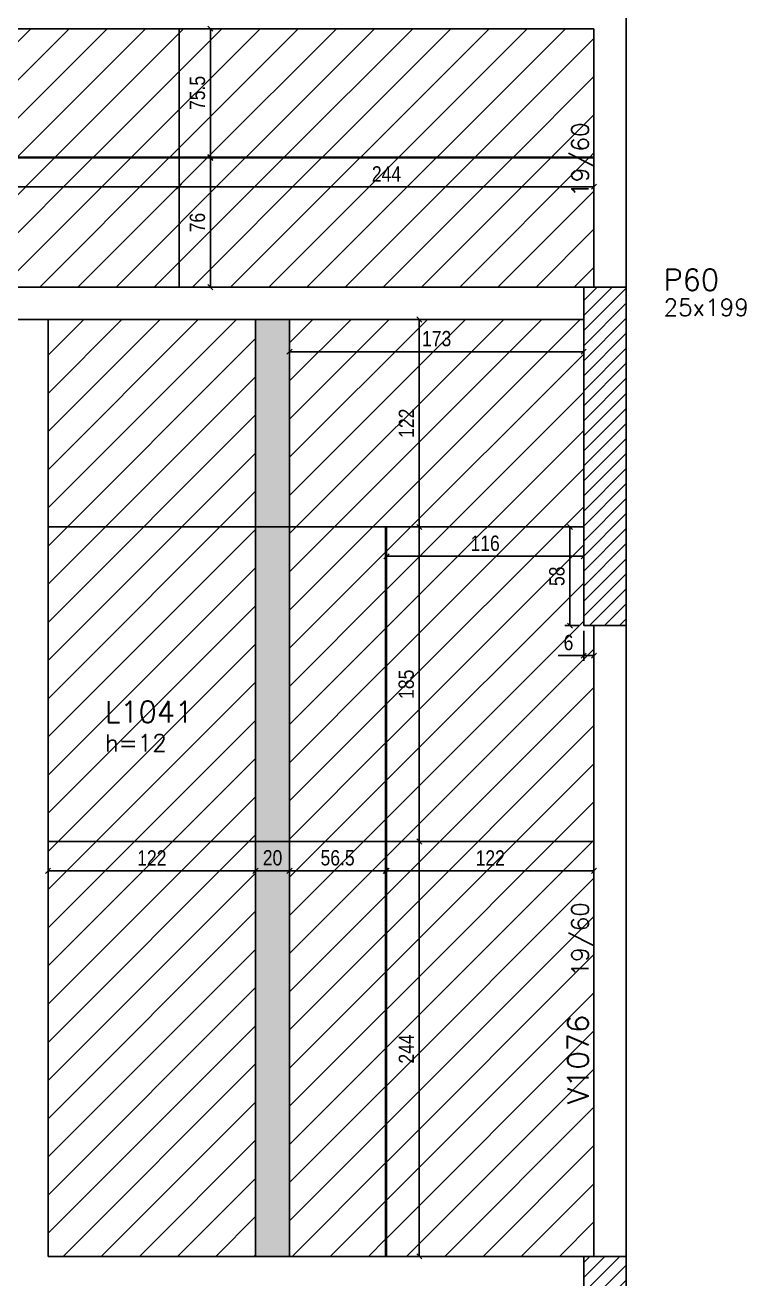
# Model space of a CAD drawing. Extents: x 1860 to 8661, y -614 to 3008.
# Drawn here: x 6821 to 7245, y 466 to 1204 of the extents above; entities that cross this region are included whole.
import ezdxf

# ---------------------------------------------------------------- set-up
doc = ezdxf.new("R2010")
doc.units = 0
for name, color, linetype in [('COTA', 241, 'Continuous'), ('F-LAJES-DIM', 2, 'Continuous'), ('F-LAJES-NOME', 4, 'Continuous'), ('F-PILARES-DIM', 172, 'Continuous'), ('F-PILARES-HACH', 174, 'Continuous'), ('F-PILARES-NOME', 170, 'Continuous'), ('F-PILARES-S', 170, 'Continuous'), ('F-VIGAS', 3, 'Continuous'), ('F-VIGAS-DIM', 2, 'Continuous'), ('F-VIGAS-NOME', 4, 'Continuous'), ('Painéis', 200, 'Continuous')]:
    doc.layers.add(name, color=color, linetype=linetype)
doc.layers.add('Hachura', color=251, linetype='Continuous', lineweight=9)
doc.styles.add('COTA TECNICA-50', font='techl___.ttf', dxfattribs={"height": 9})
doc.styles.add('MCP', font='romans.shx')
doc.dimstyles.new('COTA PAINEL-50', dxfattribs={"dimtxt": 9, "dimasz": 3, "dimexe": 3, "dimexo": 3, "dimgap": 3, "dimtad": 1, "dimdec": 1, "dimzin": 12, "dimdsep": 46, "dimtxsty": 'COTA TECNICA-50', "dimblk1": 'OBLIQUE', "dimblk2": 'OBLIQUE', "dimsah": 1, "dimcen": 0.9, "dimclrd": 4, "dimclre": 4, "dimclrt": 240, "dimadec": 1, "dimazin": 3, "dimtfac": 1, "dimtdec": 1, "dimtmove": 0, "dimatfit": 3, "dimfxl": 1, "dimtolj": 1, "dimtzin": 12, "dimarcsym": 0})
pattern_1 = [(45, (3915.0974, 555.858), (-4.419417, 4.419417), [])]
pattern_2 = [(45, (-236.451, 0), (-11.22532, 11.22532), [])]

# ---------------------------------------------------------------- blocks, each defined once
blk = doc.blocks.new('_Oblique')
at = {"color": 0, "linetype": 'ByBlock', "lineweight": -2}
blk.add_line((-0.5, -0.5), (0.5, 0.5), dxfattribs=at)
blk = doc.blocks.new('*D236')
at = {"layer": 'COTA', "color": 4, "lineweight": -2, "transparency": 16777216}
for p, q in [((6834.6, 720.36), (6834.6, 703.13)), ((6956.6, 720.36), (6956.6, 703.13)), ((6834.6, 706.13), (6956.6, 706.13))]:
    blk.add_line(p, q, dxfattribs=at)
at = {"layer": 'Defpoints', "color": 0, "transparency": 16777216}
for p in [(6834.6, 723.36), (6956.6, 723.36), (6956.6, 706.13)]:
    blk.add_point(p, dxfattribs=at)
at = {"layer": 'COTA', "color": 4, "lineweight": -2, "transparency": 16777216, "xscale": 3, "yscale": 3, "zscale": 3, "rotation": 180}
blk.add_blockref('_Oblique', (6834.6, 706.13), dxfattribs=at)
at = {"layer": 'COTA', "color": 4, "lineweight": -2, "transparency": 16777216, "xscale": 3, "yscale": 3, "zscale": 3}
blk.add_blockref('_Oblique', (6956.6, 706.13), dxfattribs=at)
at = {"layer": 'COTA', "color": 240, "transparency": 16777216, "insert": (6895.6, 713.69), "char_height": 9, "attachment_point": 5, "style": 'COTA TECNICA-50'}
blk.add_mtext('\\A1;122', dxfattribs=at)
blk = doc.blocks.new('*D237')
at = {"layer": 'COTA', "color": 4, "lineweight": -2, "transparency": 16777216}
for p, q in [((6976.6, 720.36), (6976.6, 703.13)), ((7033.1, 720.36), (7033.1, 703.13)), ((6976.6, 706.13), (7033.1, 706.13))]:
    blk.add_line(p, q, dxfattribs=at)
at = {"layer": 'Defpoints', "color": 0, "transparency": 16777216}
for p in [(6976.6, 723.36), (7033.1, 723.36), (7033.1, 706.13)]:
    blk.add_point(p, dxfattribs=at)
at = {"layer": 'COTA', "color": 4, "lineweight": -2, "transparency": 16777216, "xscale": 3, "yscale": 3, "zscale": 3, "rotation": 180}
blk.add_blockref('_Oblique', (6976.6, 706.13), dxfattribs=at)
at = {"layer": 'COTA', "color": 4, "lineweight": -2, "transparency": 16777216, "xscale": 3, "yscale": 3, "zscale": 3}
blk.add_blockref('_Oblique', (7033.1, 706.13), dxfattribs=at)
at = {"layer": 'COTA', "color": 240, "transparency": 16777216, "insert": (7004.85, 713.73), "char_height": 9, "attachment_point": 5, "style": 'COTA TECNICA-50'}
blk.add_mtext('\\A1;56.5', dxfattribs=at)
blk = doc.blocks.new('*D240')
at = {"layer": 'COTA', "color": 4, "lineweight": -2, "transparency": 16777216}
for p, q in [((7033.6, 905.36), (7033.6, 888.13)), ((7149.6, 905.36), (7149.6, 888.13)), ((7033.6, 891.13), (7149.6, 891.13))]:
    blk.add_line(p, q, dxfattribs=at)
at = {"layer": 'Defpoints', "color": 0, "transparency": 16777216}
for p in [(7033.6, 908.36), (7149.6, 908.36), (7149.6, 891.13)]:
    blk.add_point(p, dxfattribs=at)
at = {"layer": 'COTA', "color": 4, "lineweight": -2, "transparency": 16777216, "xscale": 3, "yscale": 3, "zscale": 3, "rotation": 180}
blk.add_blockref('_Oblique', (7033.6, 891.13), dxfattribs=at)
at = {"layer": 'COTA', "color": 4, "lineweight": -2, "transparency": 16777216, "xscale": 3, "yscale": 3, "zscale": 3}
blk.add_blockref('_Oblique', (7149.6, 891.13), dxfattribs=at)
at = {"layer": 'COTA', "color": 240, "transparency": 16777216, "insert": (7091.6, 898.73), "char_height": 9, "attachment_point": 5, "style": 'COTA TECNICA-50'}
blk.add_mtext('\\A1;116', dxfattribs=at)
blk = doc.blocks.new('*D238')
at = {"layer": 'COTA', "color": 4, "lineweight": -2, "transparency": 16777216}
for p, q in [((6956.6, 720.36), (6956.6, 703.13)), ((6976.6, 720.36), (6976.6, 703.13)), ((6956.6, 706.13), (6976.6, 706.13))]:
    blk.add_line(p, q, dxfattribs=at)
at = {"layer": 'Defpoints', "color": 0, "transparency": 16777216}
for p in [(6956.6, 723.36), (6976.6, 723.36), (6976.6, 706.13)]:
    blk.add_point(p, dxfattribs=at)
at = {"layer": 'COTA', "color": 4, "lineweight": -2, "transparency": 16777216, "xscale": 3, "yscale": 3, "zscale": 3, "rotation": 180}
blk.add_blockref('_Oblique', (6956.6, 706.13), dxfattribs=at)
at = {"layer": 'COTA', "color": 4, "lineweight": -2, "transparency": 16777216, "xscale": 3, "yscale": 3, "zscale": 3}
blk.add_blockref('_Oblique', (6976.6, 706.13), dxfattribs=at)
at = {"layer": 'COTA', "color": 240, "transparency": 16777216, "insert": (6966.6, 713.73), "char_height": 9, "attachment_point": 5, "style": 'COTA TECNICA-50'}
blk.add_mtext('\\A1;20', dxfattribs=at)
blk = doc.blocks.new('*D239')
at = {"layer": 'COTA', "color": 4, "lineweight": -2, "transparency": 16777216}
for p, q in [((6976.6, 1027.36), (6976.6, 1008.39)), ((7149.6, 1027.36), (7149.6, 1008.39)), ((6976.6, 1011.39), (7149.6, 1011.39))]:
    blk.add_line(p, q, dxfattribs=at)
at = {"layer": 'Defpoints', "color": 0, "transparency": 16777216}
for p in [(6976.6, 1030.36), (7149.6, 1030.36), (7149.6, 1011.39)]:
    blk.add_point(p, dxfattribs=at)
at = {"layer": 'COTA', "color": 4, "lineweight": -2, "transparency": 16777216, "xscale": 3, "yscale": 3, "zscale": 3, "rotation": 180}
blk.add_blockref('_Oblique', (6976.6, 1011.39), dxfattribs=at)
at = {"layer": 'COTA', "color": 4, "lineweight": -2, "transparency": 16777216, "xscale": 3, "yscale": 3, "zscale": 3}
blk.add_blockref('_Oblique', (7149.6, 1011.39), dxfattribs=at)
at = {"layer": 'COTA', "color": 240, "transparency": 16777216, "insert": (7063.1, 1019.08), "char_height": 9, "attachment_point": 5, "style": 'COTA TECNICA-50'}
blk.add_mtext('\\A1;173', dxfattribs=at)
blk = doc.blocks.new('*D233')
at = {"layer": 'COTA', "color": 4, "lineweight": -2, "transparency": 16777216}
for p, q in [((7037.1, 723.36), (7055.86, 723.36)), ((7052.86, 479.36), (7052.86, 723.36)), ((7037.1, 479.36), (7055.86, 479.36))]:
    blk.add_line(p, q, dxfattribs=at)
at = {"layer": 'Defpoints', "color": 0, "transparency": 16777216}
for p in [(7034.1, 723.36), (7052.86, 723.36), (7034.1, 479.36)]:
    blk.add_point(p, dxfattribs=at)
at = {"layer": 'COTA', "color": 4, "lineweight": -2, "transparency": 16777216, "xscale": 3, "yscale": 3, "zscale": 3}
for p, rotation in [((7052.86, 723.36), 90), ((7052.86, 479.36), 270)]:
    blk.add_blockref('_Oblique', p, dxfattribs=dict(at, rotation=rotation))
at = {"layer": 'COTA', "color": 240, "transparency": 16777216, "insert": (7045.29, 601.36), "char_height": 9, "attachment_point": 5, "rotation": 90, "style": 'COTA TECNICA-50'}
blk.add_mtext('\\A1;244', dxfattribs=at)
blk = doc.blocks.new('*D234')
at = {"layer": 'COTA', "color": 4, "lineweight": -2, "transparency": 16777216}
for p, q in [((7052.86, 723.36), (7052.86, 908.36)), ((7054.42, 908.36), (7055.86, 908.36)), ((7037.1, 723.36), (7055.86, 723.36))]:
    blk.add_line(p, q, dxfattribs=at)
at = {"layer": 'Defpoints', "color": 0, "transparency": 16777216}
for p in [(7051.42, 908.36), (7052.86, 908.36), (7034.1, 723.36)]:
    blk.add_point(p, dxfattribs=at)
at = {"layer": 'COTA', "color": 4, "lineweight": -2, "transparency": 16777216, "xscale": 3, "yscale": 3, "zscale": 3}
for p, rotation in [((7052.86, 908.36), 90), ((7052.86, 723.36), 270)]:
    blk.add_blockref('_Oblique', p, dxfattribs=dict(at, rotation=rotation))
at = {"layer": 'COTA', "color": 240, "transparency": 16777216, "insert": (7045.24, 815.86), "char_height": 9, "attachment_point": 5, "rotation": 90, "style": 'COTA TECNICA-50'}
blk.add_mtext('\\A1;185', dxfattribs=at)
blk = doc.blocks.new('*D235')
at = {"layer": 'COTA', "color": 4, "lineweight": -2, "transparency": 16777216}
for p, q in [((7052.86, 908.36), (7052.86, 1030.36)), ((7054.42, 1030.36), (7055.86, 1030.36)), ((7054.42, 908.36), (7055.86, 908.36))]:
    blk.add_line(p, q, dxfattribs=at)
at = {"layer": 'Defpoints', "color": 0, "transparency": 16777216}
for p in [(7051.42, 1030.36), (7052.86, 1030.36), (7051.42, 908.36)]:
    blk.add_point(p, dxfattribs=at)
at = {"layer": 'COTA', "color": 4, "lineweight": -2, "transparency": 16777216, "xscale": 3, "yscale": 3, "zscale": 3}
for p, rotation in [((7052.86, 1030.36), 90), ((7052.86, 908.36), 270)]:
    blk.add_blockref('_Oblique', p, dxfattribs=dict(at, rotation=rotation))
at = {"layer": 'COTA', "color": 240, "transparency": 16777216, "insert": (7045.31, 969.36), "char_height": 9, "attachment_point": 5, "rotation": 90, "style": 'COTA TECNICA-50'}
blk.add_mtext('\\A1;122', dxfattribs=at)
blk = doc.blocks.new('*D241')
at = {"layer": 'COTA', "color": 4, "lineweight": -2, "transparency": 16777216}
for p, q in [((7146.6, 908.36), (7138.44, 908.36)), ((7141.44, 908.36), (7141.44, 850.36)), ((7146.6, 850.36), (7138.44, 850.36))]:
    blk.add_line(p, q, dxfattribs=at)
at = {"layer": 'Defpoints', "color": 0, "transparency": 16777216}
for p in [(7149.6, 908.36), (7141.44, 850.36), (7149.6, 850.36)]:
    blk.add_point(p, dxfattribs=at)
at = {"layer": 'COTA', "color": 4, "lineweight": -2, "transparency": 16777216, "xscale": 3, "yscale": 3, "zscale": 3}
for p, rotation in [((7141.44, 908.36), 90), ((7141.44, 850.36), 270)]:
    blk.add_blockref('_Oblique', p, dxfattribs=dict(at, rotation=rotation))
at = {"layer": 'COTA', "color": 240, "transparency": 16777216, "insert": (7133.82, 879.36), "char_height": 9, "attachment_point": 5, "rotation": 90, "style": 'COTA TECNICA-50'}
blk.add_mtext('\\A1;58', dxfattribs=at)
blk = doc.blocks.new('*D242')
at = {"layer": 'COTA', "color": 4, "lineweight": -2, "transparency": 16777216}
for p, q in [((7149.6, 847.36), (7149.6, 829.71)), ((7155.6, 847.36), (7155.6, 829.71)), ((7149.6, 832.71), (7134.6, 832.71)), ((7155.6, 832.71), (7149.6, 832.71))]:
    blk.add_line(p, q, dxfattribs=at)
at = {"layer": 'Defpoints', "color": 0, "transparency": 16777216}
for p in [(7149.6, 850.36), (7155.6, 850.36), (7149.6, 832.71)]:
    blk.add_point(p, dxfattribs=at)
at = {"layer": 'COTA', "color": 4, "lineweight": -2, "transparency": 16777216, "xscale": 3, "yscale": 3, "zscale": 3, "rotation": 180}
blk.add_blockref('_Oblique', (7149.6, 832.71), dxfattribs=at)
at = {"layer": 'COTA', "color": 4, "lineweight": -2, "transparency": 16777216, "xscale": 3, "yscale": 3, "zscale": 3}
blk.add_blockref('_Oblique', (7155.6, 832.71), dxfattribs=at)
at = {"layer": 'COTA', "color": 240, "transparency": 16777216, "insert": (7140.6, 840.3), "char_height": 9, "attachment_point": 5, "style": 'COTA TECNICA-50'}
blk.add_mtext('\\A1;6', dxfattribs=at)
blk = doc.blocks.new('*D243')
at = {"layer": 'COTA', "color": 4, "lineweight": -2, "transparency": 16777216}
for p, q in [((7033.6, 720.36), (7033.6, 703.13)), ((7155.6, 720.36), (7155.6, 703.13)), ((7033.6, 706.13), (7155.6, 706.13))]:
    blk.add_line(p, q, dxfattribs=at)
at = {"layer": 'Defpoints', "color": 0, "transparency": 16777216}
for p in [(7033.6, 723.36), (7155.6, 723.36), (7155.6, 706.13)]:
    blk.add_point(p, dxfattribs=at)
at = {"layer": 'COTA', "color": 4, "lineweight": -2, "transparency": 16777216, "xscale": 3, "yscale": 3, "zscale": 3, "rotation": 180}
blk.add_blockref('_Oblique', (7033.6, 706.13), dxfattribs=at)
at = {"layer": 'COTA', "color": 4, "lineweight": -2, "transparency": 16777216, "xscale": 3, "yscale": 3, "zscale": 3}
blk.add_blockref('_Oblique', (7155.6, 706.13), dxfattribs=at)
at = {"layer": 'COTA', "color": 240, "transparency": 16777216, "insert": (7094.6, 713.69), "char_height": 9, "attachment_point": 5, "style": 'COTA TECNICA-50'}
blk.add_mtext('\\A1;122', dxfattribs=at)
blk = doc.blocks.new('*D351')
at = {"layer": 'COTA', "color": 4, "lineweight": -2, "transparency": 16777216}
for p, q in [((6667.6, 1122.36), (6667.6, 1105.44)), ((6911.6, 1122.36), (6911.6, 1105.44)), ((6667.6, 1108.44), (6911.6, 1108.44))]:
    blk.add_line(p, q, dxfattribs=at)
at = {"layer": 'Defpoints', "color": 0, "transparency": 16777216}
for p in [(6667.6, 1125.36), (6911.6, 1125.36), (6911.6, 1108.44)]:
    blk.add_point(p, dxfattribs=at)
at = {"layer": 'COTA', "color": 4, "lineweight": -2, "transparency": 16777216, "xscale": 3, "yscale": 3, "zscale": 3, "rotation": 180}
blk.add_blockref('_Oblique', (6667.6, 1108.44), dxfattribs=at)
at = {"layer": 'COTA', "color": 4, "lineweight": -2, "transparency": 16777216, "xscale": 3, "yscale": 3, "zscale": 3}
blk.add_blockref('_Oblique', (6911.6, 1108.44), dxfattribs=at)
at = {"layer": 'COTA', "color": 240, "transparency": 16777216, "insert": (6789.6, 1116), "char_height": 9, "attachment_point": 5, "style": 'COTA TECNICA-50'}
blk.add_mtext('\\A1;244', dxfattribs=at)
blk = doc.blocks.new('*D352')
at = {"layer": 'COTA', "color": 4, "lineweight": -2, "transparency": 16777216}
for p, q in [((6911.6, 1122.36), (6911.6, 1105.44)), ((7155.6, 1122.36), (7155.6, 1105.44)), ((6911.6, 1108.44), (7155.6, 1108.44))]:
    blk.add_line(p, q, dxfattribs=at)
at = {"layer": 'Defpoints', "color": 0, "transparency": 16777216}
for p in [(6911.6, 1125.36), (7155.6, 1125.36), (7155.6, 1108.44)]:
    blk.add_point(p, dxfattribs=at)
at = {"layer": 'COTA', "color": 4, "lineweight": -2, "transparency": 16777216, "xscale": 3, "yscale": 3, "zscale": 3, "rotation": 180}
blk.add_blockref('_Oblique', (6911.6, 1108.44), dxfattribs=at)
at = {"layer": 'COTA', "color": 4, "lineweight": -2, "transparency": 16777216, "xscale": 3, "yscale": 3, "zscale": 3}
blk.add_blockref('_Oblique', (7155.6, 1108.44), dxfattribs=at)
at = {"layer": 'COTA', "color": 240, "transparency": 16777216, "insert": (7033.6, 1116), "char_height": 9, "attachment_point": 5, "style": 'COTA TECNICA-50'}
blk.add_mtext('\\A1;244', dxfattribs=at)
blk = doc.blocks.new('*D353')
at = {"layer": 'COTA', "color": 4, "lineweight": -2, "transparency": 16777216}
for p, q in [((6914.6, 1125.36), (6933.05, 1125.36)), ((6930.05, 1049.36), (6930.05, 1125.36)), ((6914.6, 1049.36), (6933.05, 1049.36))]:
    blk.add_line(p, q, dxfattribs=at)
at = {"layer": 'Defpoints', "color": 0, "transparency": 16777216}
for p in [(6911.6, 1125.36), (6930.05, 1125.36), (6911.6, 1049.36)]:
    blk.add_point(p, dxfattribs=at)
at = {"layer": 'COTA', "color": 4, "lineweight": -2, "transparency": 16777216, "xscale": 3, "yscale": 3, "zscale": 3}
for p, rotation in [((6930.05, 1125.36), 90), ((6930.05, 1049.36), 270)]:
    blk.add_blockref('_Oblique', p, dxfattribs=dict(at, rotation=rotation))
at = {"layer": 'COTA', "color": 240, "transparency": 16777216, "insert": (6922.46, 1087.36), "char_height": 9, "attachment_point": 5, "rotation": 90, "style": 'COTA TECNICA-50'}
blk.add_mtext('\\A1;76', dxfattribs=at)
blk = doc.blocks.new('*D354')
at = {"layer": 'COTA', "color": 4, "lineweight": -2, "transparency": 16777216}
for p, q in [((6914.6, 1201.36), (6933.05, 1201.36)), ((6930.05, 1125.86), (6930.05, 1201.36)), ((6914.6, 1125.86), (6933.05, 1125.86))]:
    blk.add_line(p, q, dxfattribs=at)
at = {"layer": 'Defpoints', "color": 0, "transparency": 16777216}
for p in [(6911.6, 1201.36), (6930.05, 1201.36), (6911.6, 1125.86)]:
    blk.add_point(p, dxfattribs=at)
at = {"layer": 'COTA', "color": 4, "lineweight": -2, "transparency": 16777216, "xscale": 3, "yscale": 3, "zscale": 3}
for p, rotation in [((6930.05, 1201.36), 90), ((6930.05, 1125.86), 270)]:
    blk.add_blockref('_Oblique', p, dxfattribs=dict(at, rotation=rotation))
at = {"layer": 'COTA', "color": 240, "transparency": 16777216, "insert": (6922.45, 1163.61), "char_height": 9, "attachment_point": 5, "rotation": 90, "style": 'COTA TECNICA-50'}
blk.add_mtext('\\A1;75.5', dxfattribs=at)

msp = doc.modelspace()

# ---------------------------------------------------------------- hatches: boundary and pattern name
at = {"layer": 'F-PILARES-HACH', "linetype": 'Continuous'}
h = msp.add_hatch(dxfattribs=at)
h.set_pattern_fill('ANSI31', color=256, scale=50, style=0)
h.set_pattern_definition(pattern_1)
h.paths.add_polyline_path([(7149.6, 850.36), (7174.6, 850.36), (7174.6, 1049.36), (7149.6, 1049.36)], flags=16)
h = msp.add_hatch(dxfattribs=at)
h.set_pattern_fill('ANSI31', color=256, scale=50, style=0)
h.set_pattern_definition(pattern_1)
h.paths.add_polyline_path([(7149.6, 280.36), (7174.6, 280.36), (7174.6, 479.36), (7149.6, 479.36)], flags=16)
at = {"layer": 'Hachura', "linetype": 'ByBlock'}
h = msp.add_hatch(dxfattribs=at)
h.set_pattern_fill('ANSI31', color=256, scale=5)
h.set_pattern_definition(pattern_2)
h.paths.add_polyline_path([(5210.1, 1201.36), (5210.1, 1125.86), (5374.6, 1125.86), (5374.6, 1201.36)])
h.paths.add_polyline_path([(5210.1, 1125.36), (5210.1, 1049.36), (5374.6, 1049.36), (5374.6, 1125.36)])
h.paths.add_polyline_path([(5638.6, 1049.36), (5765.6, 1049.36), (5765.6, 1125.36), (5521.6, 1125.36), (5521.6, 1049.36)])
h.paths.add_polyline_path([(5646.73, 1125.86), (5646.73, 1134.97, -0.414214), (5633.71, 1147.99, -1), (5659.75, 1147.99, -0.414214), (5646.73, 1134.97), (5646.73, 1125.86), (5765.6, 1125.86), (5765.6, 1201.36), (5747.1, 1201.36), (5521.6, 1201.36), (5521.6, 1125.86)])
h.paths.add_polyline_path([(6009.6, 1125.86), (6009.6, 1201.36), (5985.1, 1201.36), (5765.6, 1201.36), (5765.6, 1125.86)])
h.paths.add_polyline_path([(6009.6, 1049.36), (6009.6, 1125.36), (5765.6, 1125.36), (5765.6, 1049.36), (5848.1, 1049.36), (5867.1, 1049.36)])
h.paths.add_polyline_path([(6253.6, 1049.36), (6253.6, 1125.36), (6009.6, 1125.36), (6009.6, 1049.36), (6129.6, 1049.36), (6154.6, 1049.36)])
h.paths.add_polyline_path([(6253.6, 1125.86), (6253.6, 1201.36), (6009.6, 1201.36), (6009.6, 1125.86)])
h.paths.add_polyline_path([(6253.6, 1201.36), (6253.6, 1125.86), (6497.6, 1125.86), (6497.6, 1201.36), (6472.6, 1201.36)])
h.paths.add_polyline_path([(6485.1, 1049.36), (6497.6, 1049.36), (6497.6, 1125.36), (6253.6, 1125.36), (6253.6, 1049.36)])
h.paths.add_polyline_path([(6667.6, 1049.36), (6667.6, 1125.36), (6497.6, 1125.36), (6497.6, 1049.36)])
h.paths.add_polyline_path([(6667.6, 1125.86), (6667.6, 1201.36), (6497.6, 1201.36), (6497.6, 1125.86)])
h.paths.add_polyline_path([(6667.6, 1201.36), (6667.6, 1125.86), (6911.6, 1125.86), (6911.6, 1201.36)])
h.paths.add_polyline_path([(6667.6, 1125.36), (6667.6, 1049.36), (6825.1, 1049.36), (6911.6, 1049.36), (6911.6, 1125.36)])
h.paths.add_polyline_path([(7149.6, 1049.36), (7155.6, 1049.36), (7155.6, 1125.36), (6911.6, 1125.36), (6911.6, 1049.36)])
h.paths.add_polyline_path([(7155.6, 1125.86), (7155.6, 1201.36), (6911.6, 1201.36), (6911.6, 1125.86)])
h = msp.add_hatch(dxfattribs=at)
h.set_pattern_fill('ANSI31', color=256, scale=5)
h.set_pattern_definition(pattern_2)
h.paths.add_polyline_path([(6276.6, 908.36), (6276.6, 1030.36), (6154.6, 1030.36), (6154.6, 908.36)])
h.paths.add_polyline_path([(6299.6, 908.36), (6475.6, 908.36), (6475.6, 1030.36), (6299.6, 1030.36)])
h.paths.add_polyline_path([(6353.6, 723.36), (6475.6, 723.36), (6475.6, 908.36), (6353.6, 908.36)])
h.paths.add_polyline_path([(6353.1, 908.36), (6299.6, 908.36), (6299.6, 723.36), (6353.1, 723.36)])
h.paths.add_polyline_path([(6276.6, 908.36), (6154.6, 908.36), (6154.6, 850.36), (6154.6, 820.86), (6154.6, 723.36), (6276.6, 723.36)])
h.paths.add_polyline_path([(6276.6, 723.36), (6154.6, 723.36), (6154.6, 690.86), (6154.6, 531.86), (6154.6, 479.36), (6276.6, 479.36)])
h.paths.add_polyline_path([(6353.1, 723.36), (6299.6, 723.36), (6299.6, 479.36), (6353.1, 479.36)])
h.paths.add_polyline_path([(6353.6, 479.36), (6475.6, 479.36), (6475.6, 723.36), (6353.6, 723.36)])
h.paths.add_polyline_path([(6616.6, 723.36), (6494.6, 723.36), (6494.6, 479.36), (6616.6, 479.36)])
h.paths.add_polyline_path([(6616.6, 908.36), (6494.6, 908.36), (6494.6, 723.36), (6616.6, 723.36)])
h.paths.add_polyline_path([(6616.6, 908.36), (6616.6, 1030.36), (6494.6, 1030.36), (6494.6, 908.36)])
h.paths.add_polyline_path([(6639.6, 908.36), (6815.6, 908.36), (6815.6, 1030.36), (6639.6, 1030.36)])
h.paths.add_polyline_path([(6815.6, 908.36), (6693.6, 908.36), (6693.6, 723.36), (6815.6, 723.36)])
h.paths.add_polyline_path([(6693.1, 908.36), (6639.6, 908.36), (6639.6, 723.36), (6693.1, 723.36)])
h.paths.add_polyline_path([(6693.1, 723.36), (6639.6, 723.36), (6639.6, 479.36), (6693.1, 479.36)])
h.paths.add_polyline_path([(6815.6, 723.36), (6693.6, 723.36), (6693.6, 479.36), (6815.6, 479.36)])
h.paths.add_polyline_path([(6834.6, 479.36), (6956.6, 479.36), (6956.6, 723.36), (6834.6, 723.36)])
h.paths.add_polyline_path([(6956.6, 908.36), (6834.6, 908.36), (6834.6, 723.36), (6956.6, 723.36)])
h.paths.add_polyline_path([(6956.6, 908.36), (6956.6, 1030.36), (6834.6, 1030.36), (6834.6, 908.36)])
h.paths.add_polyline_path([(6976.6, 908.36), (7149.6, 908.36), (7149.6, 1030.36), (6976.6, 1030.36)])
h.paths.add_polyline_path([(6976.6, 723.36), (7033.1, 723.36), (7033.1, 908.36), (6976.6, 908.36)])
h.paths.add_polyline_path([(7033.6, 723.36), (7155.6, 723.36), (7155.6, 850.36), (7149.6, 850.36), (7149.6, 908.36), (7033.6, 908.36)])
h.paths.add_polyline_path([(7155.6, 723.36), (7033.6, 723.36), (7033.6, 479.36), (7149.6, 479.36), (7155.6, 479.36)])
h.paths.add_polyline_path([(7033.1, 723.36), (6976.6, 723.36), (6976.6, 479.36), (7033.1, 479.36)])
at = {"layer": 'Hachura'}
h = msp.add_hatch(color=256, dxfattribs=at)
h.dxf.hatch_style = 1
h.paths.add_polyline_path([(6976.6, 1030.36), (6956.6, 1030.36), (6956.6, 908.36), (6976.6, 908.36)])
h.paths.add_polyline_path([(6976.6, 908.36), (6956.6, 908.36), (6956.6, 723.36), (6976.6, 723.36)])
h.paths.add_polyline_path([(6976.6, 723.36), (6956.6, 723.36), (6956.6, 479.36), (6976.6, 479.36)])

# ---------------------------------------------------------------- linework, layer by layer
at = {"layer": 'F-PILARES-S', "linetype": 'Continuous'}
for points in [[(7149.6, 850.36), (7174.6, 850.36), (7174.6, 1049.36), (7149.6, 1049.36), (7149.6, 850.36)], [(7149.6, 280.36), (7174.6, 280.36), (7174.6, 479.36), (7149.6, 479.36), (7149.6, 280.36)]]:
    msp.add_lwpolyline(points, dxfattribs=at)
at = {"layer": 'F-VIGAS'}
for points in [[(7174.6, 1049.36), (7174.6, 1210.86)], [(6497.6, 1201.36), (7155.6, 1201.36)], [(7155.6, 1201.36), (7155.6, 1049.36)], [(6825.1, 1049.36), (6485.1, 1049.36)], [(7149.6, 1049.36), (6825.1, 1049.36)], [(6834.6, 1030.36), (6815.6, 1030.36)], [(6834.6, 479.36), (6834.6, 1030.36)], [(6834.6, 1030.36), (7149.6, 1030.36)], [(7155.6, 850.36), (7155.6, 479.36)], [(7174.6, 479.36), (7174.6, 850.36)], [(7149.6, 479.36), (6834.6, 479.36)]]:
    msp.add_lwpolyline(points, dxfattribs=at)
at = {"layer": 'Painéis'}
for points in [[(6911.6, 1201.36), (6911.6, 1049.36)], [(7155.6, 1125.86), (5210.1, 1125.86)], [(7155.6, 1125.36), (5210.1, 1125.36)], [(6956.6, 479.36), (6956.6, 1030.36)], [(6976.6, 479.36), (6976.6, 1030.36)], [(6834.6, 908.36), (7149.6, 908.36)], [(7033.1, 908.36), (7033.1, 479.36)], [(7033.6, 908.36), (7033.6, 479.36)], [(6834.6, 723.36), (7155.6, 723.36)]]:
    msp.add_lwpolyline(points, dxfattribs=at)

# ---------------------------------------------------------------- texts
at = {"layer": 'F-LAJES-DIM', "linetype": 'Continuous', "style": 'MCP'}
msp.add_text('h=12', height=10, dxfattribs=at).set_placement((6867.98, 776.38))
at = {"layer": 'F-LAJES-NOME', "linetype": 'Continuous', "style": 'MCP'}
msp.add_text('L1041', height=12.5, dxfattribs=at).set_placement((6867.98, 793.38))
at = {"layer": 'F-PILARES-DIM', "linetype": 'Continuous', "style": 'MCP'}
msp.add_text('25x199', height=10, dxfattribs=at).set_placement((7196.51, 1032.49))
at = {"layer": 'F-PILARES-NOME', "linetype": 'Continuous', "style": 'MCP'}
msp.add_text('P60', height=12.5, dxfattribs=at).set_placement((7196.51, 1047.49))
at = {"layer": 'F-VIGAS-DIM', "linetype": 'Continuous', "style": 'MCP'}
for p in [(7152.47, 1102.53), (7152.47, 643.99)]:
    msp.add_text('19/60', height=10, rotation=90, dxfattribs=at).set_placement(p)
at = {"layer": 'F-VIGAS-NOME', "linetype": 'Continuous', "style": 'MCP'}
msp.add_text('V1076', height=12.5, rotation=90, dxfattribs=at).set_placement((7152.47, 568.99))

# ---------------------------------------------------------------- dimensions: what is measured, and where the dimension line sits
at = {"layer": 'COTA'}
for base, p1, p2, picture, middle in [((6930.05, 1201.36), (6911.6, 1125.86), (6911.6, 1201.36), '*D354', (6922.45, 1163.61)), ((7052.86, 1030.36), (7051.42, 908.36), (7051.42, 1030.36), '*D235', (7045.31, 969.36)), ((7052.86, 908.36), (7034.1, 723.36), (7051.42, 908.36), '*D234', (7045.24, 815.86))]:
    dim = msp.add_linear_dim(base=base, p1=p1, p2=p2, angle=90, dimstyle='COTA PAINEL-50', override={"dimtmove": 1}, dxfattribs=at)
    dim.commit()
    dim.dimension.update_dxf_attribs({"geometry": picture, "text_midpoint": middle})
for base, p1, p2, picture, middle in [((6911.6, 1108.44), (6667.6, 1125.36), (6911.6, 1125.36), '*D351', (6789.6, 1116)), ((7155.6, 1108.44), (6911.6, 1125.36), (7155.6, 1125.36), '*D352', (7033.6, 1116)), ((7033.1, 706.13), (6976.6, 723.36), (7033.1, 723.36), '*D237', (7004.85, 713.73))]:
    dim = msp.add_linear_dim(base=base, p1=p1, p2=p2, dimstyle='COTA PAINEL-50', override={"dimtmove": 1}, dxfattribs=at)
    dim.commit()
    dim.dimension.update_dxf_attribs({"geometry": picture, "text_midpoint": middle})
for base, p1, p2, picture, middle in [((6930.05, 1125.36), (6911.6, 1049.36), (6911.6, 1125.36), '*D353', (6922.46, 1087.36)), ((7141.44, 850.36), (7149.6, 908.36), (7149.6, 850.36), '*D241', (7133.82, 879.36)), ((7052.86, 723.36), (7034.1, 479.36), (7034.1, 723.36), '*D233', (7045.29, 601.36))]:
    dim = msp.add_linear_dim(base=base, p1=p1, p2=p2, angle=90, dimstyle='COTA PAINEL-50', dxfattribs=at)
    dim.commit()
    dim.dimension.update_dxf_attribs({"geometry": picture, "text_midpoint": middle})
for base, p1, p2, picture, middle in [((7149.6, 1011.39), (6976.6, 1030.36), (7149.6, 1030.36), '*D239', (7063.1, 1019.08)), ((7149.6, 891.13), (7033.6, 908.36), (7149.6, 908.36), '*D240', (7091.6, 898.73)), ((7149.6, 832.71), (7155.6, 850.36), (7149.6, 850.36), '*D242', (7140.6, 840.3)), ((6956.6, 706.13), (6834.6, 723.36), (6956.6, 723.36), '*D236', (6895.6, 713.69)), ((6976.6, 706.13), (6956.6, 723.36), (6976.6, 723.36), '*D238', (6966.6, 713.73)), ((7155.6, 706.13), (7033.6, 723.36), (7155.6, 723.36), '*D243', (7094.6, 713.69))]:
    dim = msp.add_linear_dim(base=base, p1=p1, p2=p2, dimstyle='COTA PAINEL-50', dxfattribs=at)
    dim.commit()
    dim.dimension.update_dxf_attribs({"geometry": picture, "text_midpoint": middle})

doc.saveas('drawing.dxf')
